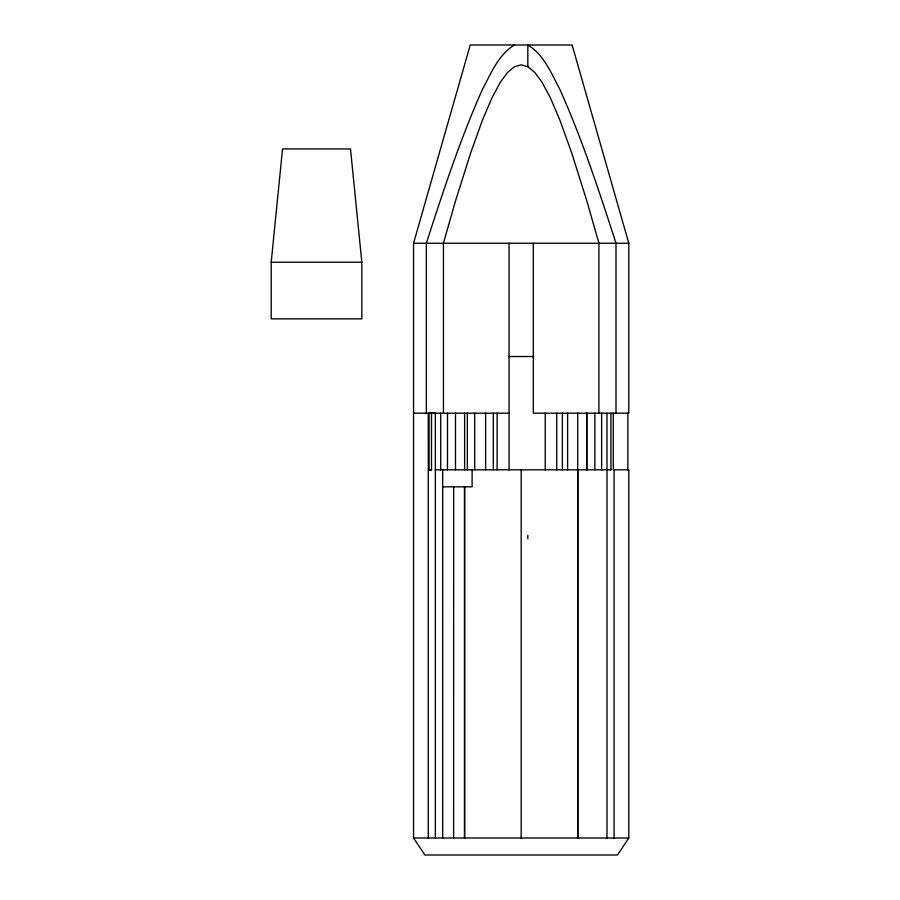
<?xml version="1.0" encoding="UTF-8"?>
<svg xmlns="http://www.w3.org/2000/svg" width="900" height="900" viewBox="0 0 900 900"><rect width="100%" height="100%" fill="white"/><g stroke="black" fill="none" stroke-linecap="round" stroke-linejoin="round"><path stroke-width="1.35" d="M428.895 469.834L431.505 469.834L431.516 413.19L428.276 413.19L428.276 838.012M271.204 262.238L282.532 148.95L350.505 148.95L361.834 262.238L361.834 318.87L271.204 318.87L271.204 262.238L361.834 262.238M613.271 413.179L613.271 469.822L628.796 469.822L628.796 838.012L617.467 855L424.879 855L413.55 838.012L413.55 243.248L470.239 45L572.108 45L628.796 243.248L628.796 413.179L533.295 413.179L533.295 243.248M514.53 45C498.262 54.72 490.995 73.541 482.423 89.483C460.136 139.343 443.149 191.351 426.341 243.248L426.341 413.179M414.473 413.179L413.55 413.19L509.051 413.179M431.516 413.19L435.353 413.179L435.353 838.012M413.55 243.248L628.796 243.248M508.534 356.535L533.812 356.535M435.353 469.822L611.077 469.822M442.688 486.821L472.118 486.821L472.118 469.822M413.55 838.012L628.796 838.012M431.505 469.834L429.075 469.822L429.075 413.179M598.916 413.179L598.916 243.248L586.991 201.442L571.68 152.888L559.924 120.206L550.327 97.729L542.092 82.361L534.712 72.349L527.827 66.69L521.179 64.856L514.53 66.69L507.645 72.349L500.254 82.361L492.019 97.729L482.423 120.206L470.678 152.888L455.355 201.442L443.43 243.248L443.43 413.179M627.874 413.179L627.874 469.822M616.005 413.179L616.005 243.248C599.209 191.351 582.221 139.343 559.924 89.483C551.351 73.541 544.095 54.72 527.827 45L527.827 66.69M614.07 469.822L614.07 838.012M610.909 413.179L610.909 469.822M606.994 413.179L606.994 838.012M601.627 413.179L601.627 469.822M594.877 413.179L594.877 469.822M586.856 413.179L586.856 469.822M586.688 413.179L586.688 469.822M577.822 469.822L577.822 838.012M577.721 413.179L577.755 838.012M567.619 413.179L567.619 469.822M562.365 413.179L562.365 469.822M556.729 413.179L556.729 469.822M545.22 413.179L545.22 469.822M527.827 535.252L527.827 538.762M521.179 469.822L521.179 838.012M509.051 243.248L509.051 469.822M497.126 413.179L497.126 469.822M493.324 413.179L493.324 469.822M485.629 413.179L485.629 469.822M474.728 413.179L474.728 469.822M467.359 413.179L467.359 469.822M464.625 413.179L464.625 469.822M464.603 486.821L464.603 838.012M464.535 486.821L464.535 838.012M455.49 413.179L455.49 469.822M453.668 486.821L453.611 838.012M447.48 413.179L447.48 469.822M442.688 469.822L442.688 838.012M440.73 413.179L440.73 469.822"/></g></svg>
